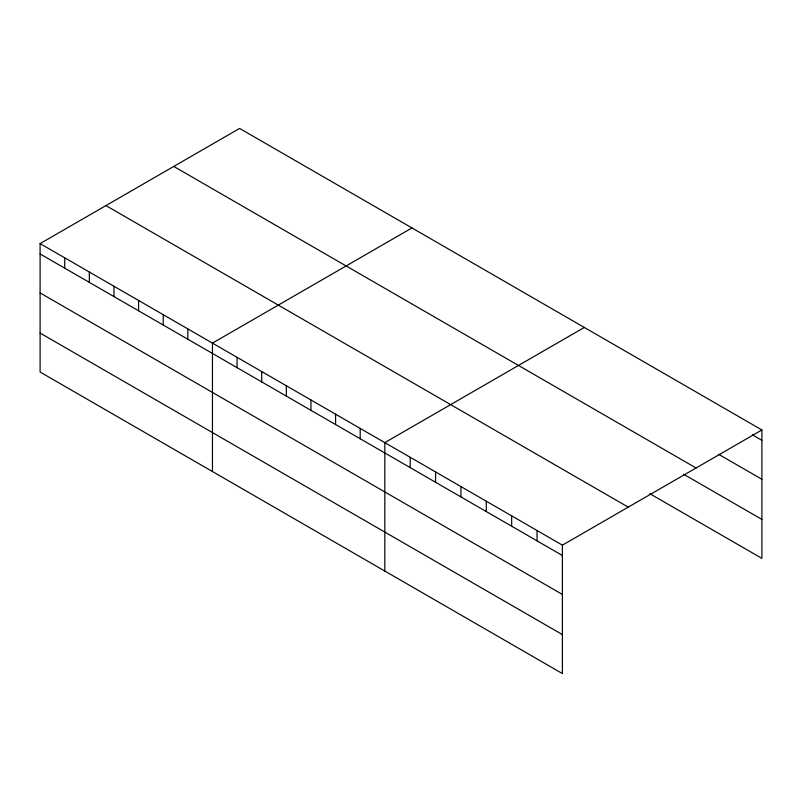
<?xml version="1.0" encoding="UTF-8"?>
<svg xmlns="http://www.w3.org/2000/svg" width="802" height="802" viewBox="0 0 802 802"><rect width="100%" height="100%" fill="white"/><g stroke="black" fill="none" stroke-linecap="round" stroke-linejoin="round"><path stroke-width="1.2" d="M562.402 594.462L562.402 545.159L40.1 243.607L40.1 372.028L562.402 673.57L562.402 594.462L40.1 292.91M649.851 493.701L761.9 558.392L761.9 429.972L239.597 128.43L40.1 243.607M411.957 227.938L212.46 343.116L212.46 471.536M584.317 327.447L384.82 442.624L384.82 571.044M562.402 545.159L761.9 429.972M752.386 434.824L761.9 440.318M718.562 454.263L761.9 479.285M173.763 166.435L696.066 467.987M683.675 474.273L761.9 519.425M105.934 205.593L628.237 507.145M40.1 253.943L562.402 555.495M40.1 333.061L562.402 634.603M537.029 530.513L537.029 540.849M511.666 515.866L511.666 526.202M486.293 501.22L486.293 511.556M460.929 486.573L460.929 496.909M435.556 471.927L435.556 482.263M410.193 457.28L410.193 467.616M360.198 428.408L360.198 438.754M335.577 414.193L335.577 424.539M310.955 399.977L310.955 410.323M286.324 385.762L286.324 396.108M261.703 371.547L261.703 381.892M237.081 357.331L237.081 367.677M187.838 328.9L187.838 339.246M163.217 314.685L163.217 325.031M138.596 300.469L138.596 310.815M113.964 286.254L113.964 296.6M89.343 272.038L89.343 282.384M64.721 257.823L64.721 268.169"/></g></svg>
